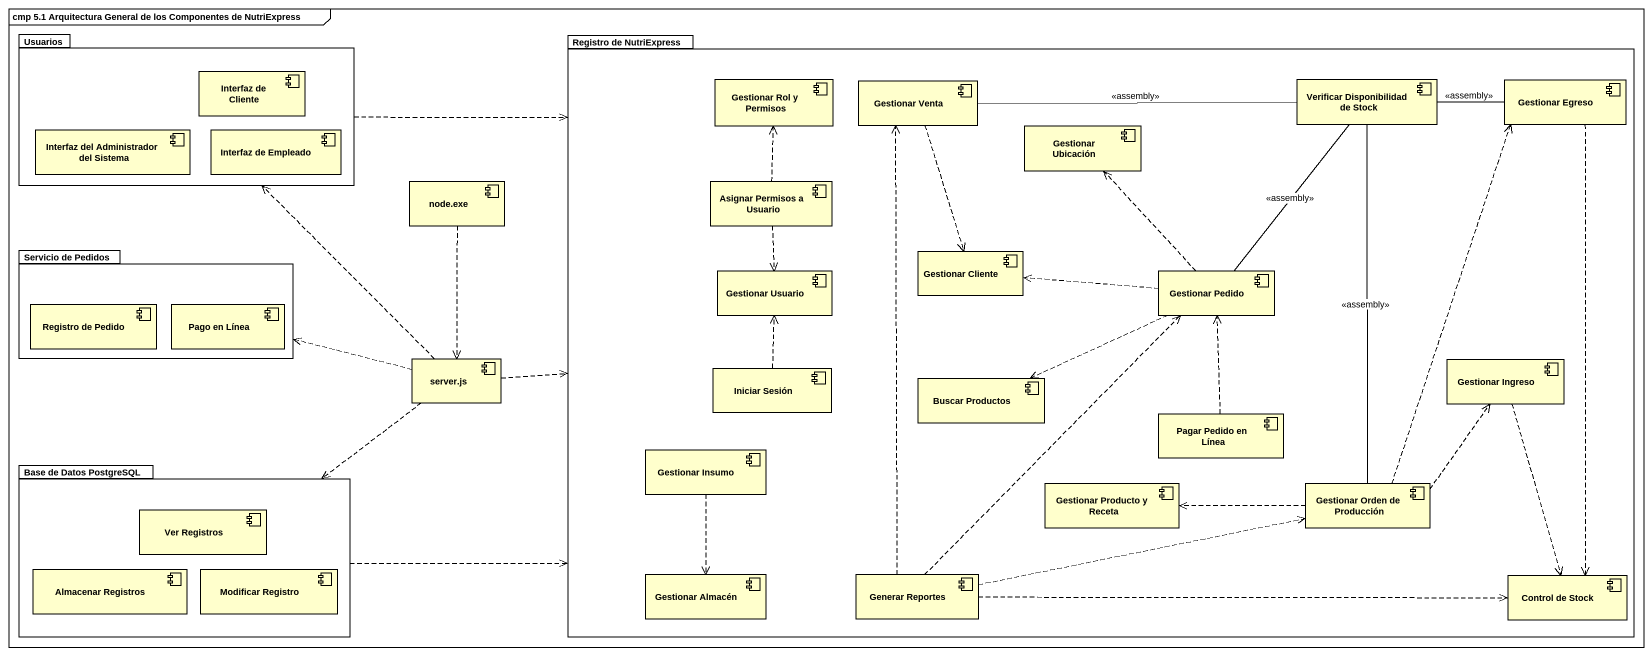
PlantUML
@startuml
mainframe cmp 5.1 Arquitectura General de los Componentes de NutriExpress
package Usuarios {
  component "Interfaz de Cliente" as Interfaz_de_Cliente
  component "Interfaz del Administrador del Sistema" as Interfaz_del_Administrador
  component "Interfaz de Empleado" as Interfaz_de_Empleado
}
package "Registro de NutriExpress" as Registro_de_NutriExpress {
  component "Gestionar Rol y Permisos" as Gestionar_Rol_y_Permisos
  component "Gestionar Venta" as Gestionar_Venta
  component "Verificar Disponibilidad de Stock" as Verificar_Disponibilidad_de
  component "Gestionar Egreso" as Gestionar_Egreso
  component "Gestionar Ubicación" as Gestionar_Ubicación
  component "Asignar Permisos a Usuario" as Asignar_Permisos_a_Usuario
  component "Gestionar Usuario" as Gestionar_Usuario
  component "Gestionar Cliente" as Gestionar_Cliente
  component "Gestionar Pedido" as Gestionar_Pedido
  component "Iniciar Sesión" as Iniciar_Sesión
  component "Buscar Productos" as Buscar_Productos
  component "Gestionar Ingreso" as Gestionar_Ingreso
  component "Pagar Pedido en Línea" as Pagar_Pedido_en_Línea
  component "Gestionar Insumo" as Gestionar_Insumo
  component "Gestionar Producto y Receta" as Gestionar_Producto_y_Receta
  component "Gestionar Orden de Producción" as Gestionar_Orden_de
  component "Gestionar Almacén" as Gestionar_Almacén
  component "Generar Reportes" as Generar_Reportes
  component "Control de Stock" as Control_de_Stock
}
component "node.exe" as node_exe
package "Servicio de Pedidos" as Servicio_de_Pedidos {
  component "Registro de Pedido" as Registro_de_Pedido
  component "Pago en Línea" as Pago_en_Línea
}
component "server.js" as server_js
package "Base de Datos PostgreSQL" as Base_de_Datos_PostgreSQL {
  component "Ver Registros" as Ver_Registros
  component "Almacenar Registros" as Almacenar_Registros
  component "Modificar Registro" as Modificar_Registro
}
Usuarios .right.> Registro_de_NutriExpress
Gestionar_Venta -right- Verificar_Disponibilidad_de : <<assembly>>
Gestionar_Venta ..> Gestionar_Cliente
Gestionar_Egreso -left- Verificar_Disponibilidad_de : <<assembly>>
Gestionar_Egreso ..> Control_de_Stock
node_exe ..> server_js
Asignar_Permisos_a_Usuario .up.> Gestionar_Rol_y_Permisos
Asignar_Permisos_a_Usuario ..> Gestionar_Usuario
Gestionar_Pedido -up- Verificar_Disponibilidad_de : <<assembly>>
Gestionar_Pedido .up.> Gestionar_Ubicación
Gestionar_Pedido .left.> Gestionar_Cliente
Gestionar_Pedido .left.> Buscar_Productos
server_js .up.> Usuarios
server_js .right.> Registro_de_NutriExpress
server_js .left.> Servicio_de_Pedidos
server_js ..> Base_de_Datos_PostgreSQL
Iniciar_Sesión .up.> Gestionar_Usuario
Gestionar_Ingreso ..> Control_de_Stock
Pagar_Pedido_en_Línea .up.> Gestionar_Pedido
Base_de_Datos_PostgreSQL .right.> Registro_de_NutriExpress
Gestionar_Insumo ..> Gestionar_Almacén
Gestionar_Orden_de -up- Verificar_Disponibilidad_de : <<assembly>>
Gestionar_Orden_de .up.> Gestionar_Egreso
Gestionar_Orden_de .up.> Gestionar_Ingreso
Gestionar_Orden_de .left.> Gestionar_Producto_y_Receta
Generar_Reportes .up.> Gestionar_Venta
Generar_Reportes .up.> Gestionar_Pedido
Generar_Reportes .right.> Gestionar_Orden_de
Generar_Reportes .right.> Control_de_Stock
@enduml
